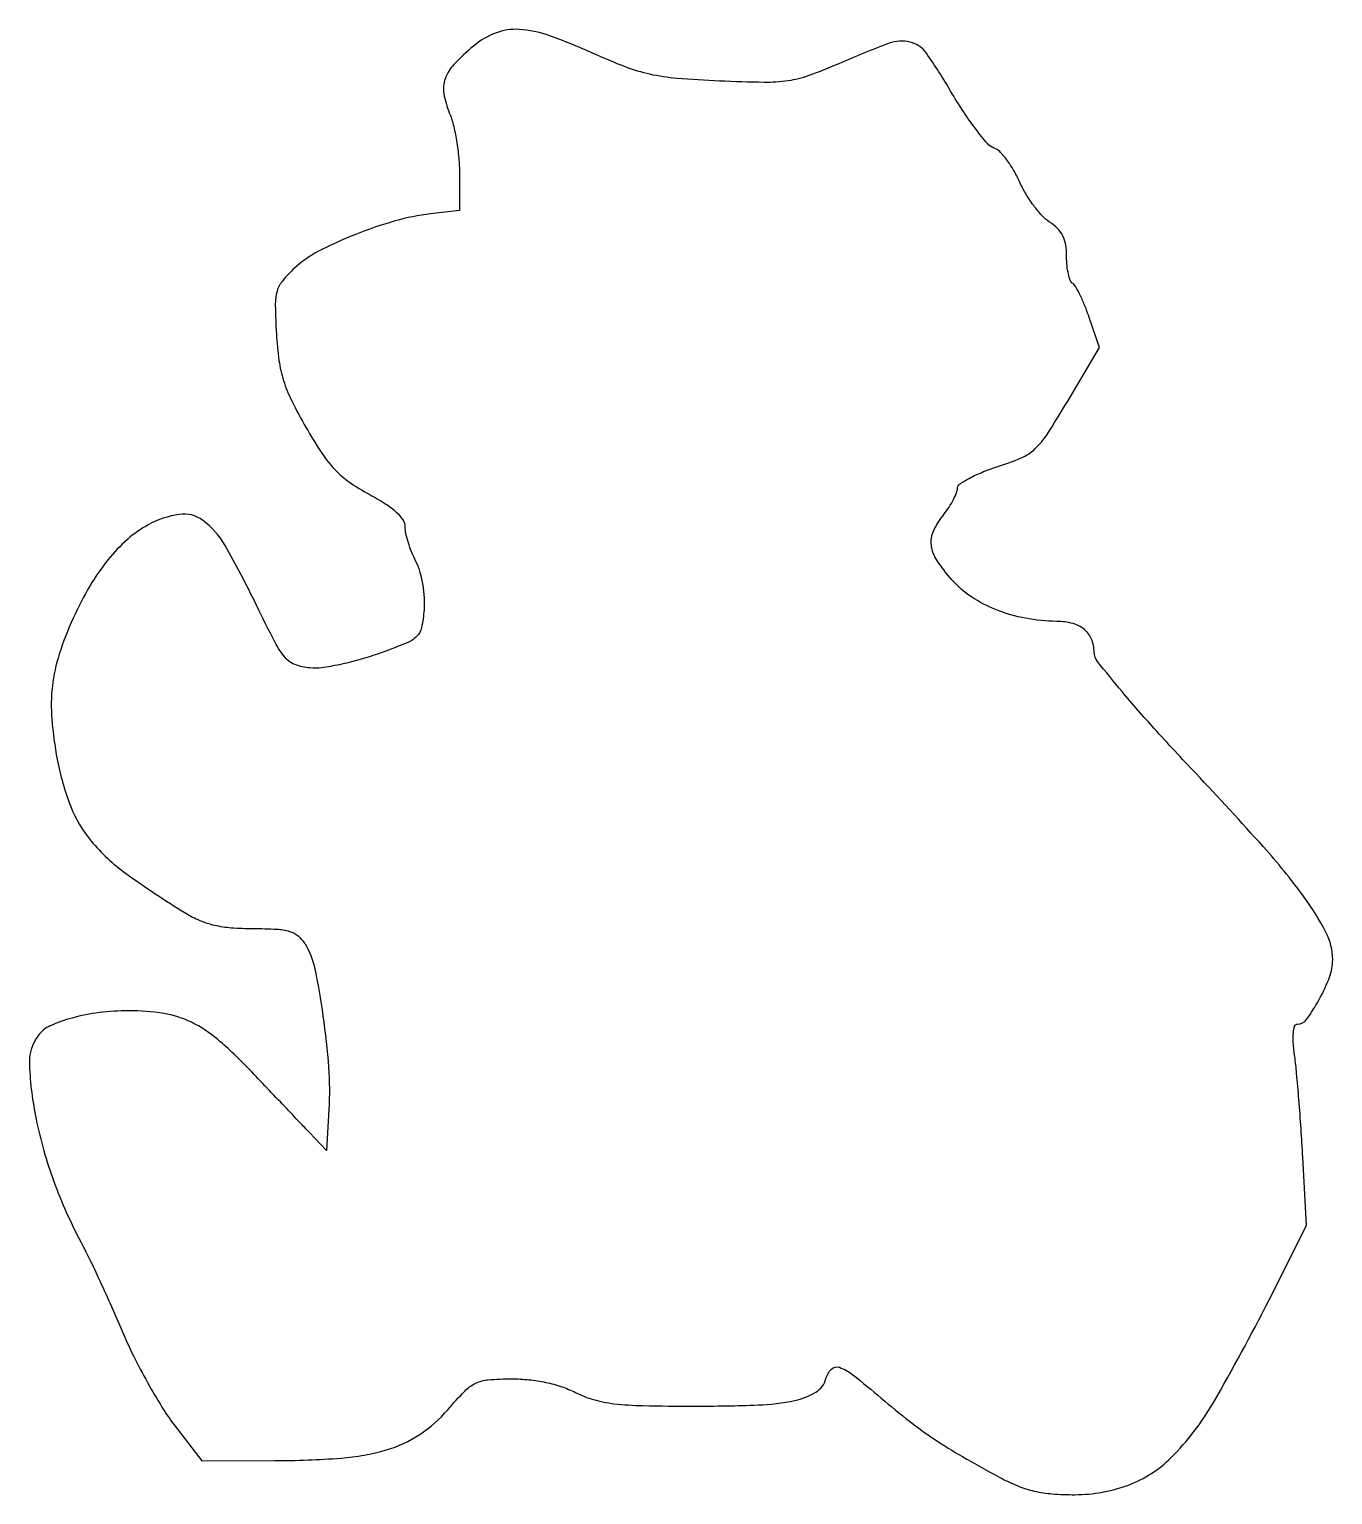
# Model space of a CAD drawing. Extents: x 0 to 191, y 0 to 215.
import ezdxf

# ---------------------------------------------------------------- set-up
doc = ezdxf.new("R2010")
doc.units = 0

msp = doc.modelspace()

# ---------------------------------------------------------------- linework, layer by layer
msp.add_lwpolyline([(65.054183, 212.392139, 0.028179), (62.197243, 209.699239, 0.103084), (60.896779, 207.593107, 0.129825), (60.701806, 205.420832, 0.056833), (61.51323, 202.62258, -0.039764), (62.084441, 200.877256, -0.018097), (62.563261, 198.522643, -0.017788), (62.891297, 195.99102, -0.023326), (63, 193.662171), (63, 188.260105), (58.75, 187.778169, 0.041433), (53.571111, 186.751346, 0.025183), (47.660012, 184.733866, 0.02497), (42.252886, 182.259334, 0.068165), (38.825702, 179.837181, 0.032414), (37.04796, 177.946538, 0.10553), (36.259019, 176.429441, 0.071715), (36.003864, 174.41642, 0.009835), (36.159836, 170.177076, 0.020523), (36.538371, 166.306366, 0.042391), (37.210947, 163.343982, 0.038822), (38.414776, 160.378225, 0.014673), (40.531806, 156.433369, 0.015487), (42.843224, 152.687397, 0.043582), (44.755672, 150.278097, 0.051242), (46.870143, 148.45933, 0.028823), (49.759478, 146.686531, -0.018049), (52.131969, 145.300274, -0.044185), (53.736252, 144.072559, -0.063955), (54.687186, 142.947101, -0.144444), (55, 141.886871, 0.054679), (55.106408, 140.91675, 0.02085), (55.456708, 139.600948, 0.020353), (55.959582, 138.190944, 0.023496), (56.554751, 136.894123, -0.048057), (57.146126, 135.418696, -0.028065), (57.579091, 133.561656, -0.027369), (57.813825, 131.585272, -0.034215), (57.804751, 129.738439, -0.032429), (57.441628, 127.126781, -0.15288), (56.716412, 125.819242, -0.095707), (55.203258, 124.849033, -0.00874), (51, 123.258076, -0.018368), (48.257598, 122.386771, -0.017106), (45.393098, 121.695824, -0.017378), (42.806562, 121.257876, -0.053957), (41.040335, 121.21342, -0.071961), (38.913064, 121.703256, -0.12566), (37.4496, 122.748043, -0.056358), (35.990941, 124.935158, -0.005785), (33.205917, 130.5, 0.016338), (28.632825, 139.175221, 0.104464), (25.351652, 142.871526, 0.198851), (21.90266, 143.73045, 0.087997), (17.370332, 142.208084, 0.056886), (14.32229, 140.063015, 0.041878), (11.47461, 137.068074, 0.036689), (8.826736, 133.223696, 0.025122), (6.380527, 128.520004, 0.02984), (4.332819, 123.235399, 0.049343), (3.329557, 118.560601, 0.048093), (3.248372, 113.695928, 0.026774), (4.03501, 107.814455, 0.046346), (6.010046, 100.923246, 0.081195), (9.021729, 95.827402, 0.062656), (14.057429, 91.137742, 0.01839), (22.866205, 85.26645, 0.038341), (24.938979, 84.201828, 0.043404), (27.066942, 83.517626, 0.037035), (29.547534, 83.141956, 0.018408), (32.726947, 83.01645, -0.011545), (36.209272, 82.926825, -0.059992), (38.101248, 82.604659, -0.104344), (39.339892, 81.933703, -0.076826), (40.36366, 80.75, -0.089414), (41.752648, 77.286184, -0.015078), (42.985198, 70.226982, -0.017525), (43.802704, 62.662838, -0.032646), (43.847954, 56.5), (43.5, 50.5), (41, 53.123664, 0.000024), (39.640116, 54.550675, 0.000006), (37.389924, 56.911656, 0.000006), (34.808285, 59.620273, 0.000006), (32.221018, 62.334662, 0.025228), (27.587572, 66.728968, 0.06384), (23.71355, 69.272442, 0.072997), (19.64802, 70.564537, 0.041663), (14.5, 70.970566, 0.030112), (10.210108, 70.6923, 0.03534), (6.213304, 69.900276, 0.038341), (2.993623, 68.750753, 0.130701), (1.276776, 67.363836, 0.17157), (-0.04676, 62.953402, 0.038589), (0.948938, 55.056762, 0.037123), (3.538713, 45.940212, 0.034851), (7.49168, 37.104309, -0.010638), (8.680337, 34.758863, -0.003779), (10.282601, 31.357512, -0.003748), (11.985909, 27.595785, -0.004408), (13.541146, 24.006371, 0.01539), (15.212624, 20.369744, 0.011484), (17.268913, 16.463686, 0.011635), (19.378896, 12.869176, 0.025766), (21.187959, 10.256371), (25.243219, 5), (35.87161, 5.011869, 0.018058), (45.65489, 5.376258, 0.053028), (52.278973, 6.576834, 0.074222), (57.167164, 8.838969, 0.070601), (61.276582, 12.461924, -0.015671), (63.772698, 15.203334, -0.087376), (65.377206, 16.364745, -0.093846), (67.230627, 16.867921, -0.01949), (70.617644, 17, -0.025351), (73.190873, 16.869448, -0.027167), (75.678079, 16.479024, -0.028551), (77.980723, 15.848909, -0.036904), (80, 15, 0.048462), (82.665528, 13.951097, 0.040917), (85.63936, 13.359841, 0.0237), (89.896691, 13.073825, 0.004923), (97.395062, 13, 0.009062), (106.774792, 13.170004, 0.042156), (112.143958, 13.820178, 0.085151), (115.240393, 15.037806, 0.195034), (116.7134, 17.01204, -0.133323), (117.522236, 18.421885, -0.288187), (118.692871, 18.688192, -0.083985), (120.659577, 17.600814, -0.008358), (124.828955, 14.164206, 0.011037), (128.96957, 10.788395, 0.018132), (132.633677, 8.141102, 0.016523), (136.712708, 5.604388, 0.007454), (142.216756, 2.537126, 0.026977), (144.842537, 1.302361, 0.040111), (147.264058, 0.538831, 0.037316), (149.902907, 0.138209, 0.019675), (153.216756, 0.01645, 0.088411), (161.068619, 1.436987, 0.108282), (167.328524, 5.458821, 0.064611), (173.467542, 13.451658, 0.014698), (181.620219, 28.49909), (187.167728, 39.498179), (186.621296, 49.49909, 0.003315), (186.365266, 53.676368, 0.003072), (186.047929, 57.957545, 0.003064), (185.718762, 61.76407, 0.010289), (185.436738, 64.25, -0.015627), (185.231064, 66.253642, -0.037789), (185.237758, 67.741331, -0.055588), (185.425421, 68.711348, -0.328238), (185.817747, 69, 0.241488), (187.185295, 69.701396, 0.030244), (189.018618, 72.609275, 0.0349), (190.532934, 75.891393, 0.090876), (191, 78.439964, 0.120701), (190.013223, 82.468104, 0.038258), (186.719562, 87.757267, 0.024254), (180.861094, 94.973322, 0.006623), (170.926991, 105.772892, -0.005073), (164.831593, 112.358214, -0.009835), (160.119411, 117.763841, -0.00622), (156.539259, 122.147366, -0.165265), (156.035429, 123.55, 0.092865), (155.644729, 125.453134, 0.124824), (154.603498, 126.863233, 0.109039), (152.89342, 127.730109, 0.05944), (150.55, 128.044133, -0.042612), (145.963588, 128.502651, -0.048164), (141.713617, 129.729668, -0.051614), (138.046194, 131.641114, -0.066777), (135.188649, 134.132015, -0.033548), (132.981974, 137.014265, -0.116293), (132.171562, 139.20175, -0.140363), (132.497628, 141.279647, -0.058055), (134, 143.727129, 0.022417), (134.765523, 144.795605, 0.024114), (135.4125, 145.903261, 0.024581), (135.8716, 146.900952, 0.095822), (136, 147.564793, -0.245965), (136.317167, 148.170528, -0.027404), (137.689063, 149.014085, -0.02832), (139.547067, 149.888508, -0.019175), (141.75, 150.679935, 0.024337), (145.314747, 152.002293, 0.086501), (147.350055, 153.325475, 0.062873), (149.137824, 155.464483, 0.008909), (152.15406, 160.35343), (156.808119, 168.206861), (155.310455, 172.602264, 0.013466), (154.670664, 174.326411, 0.017356), (153.986476, 175.871072, 0.015244), (153.340219, 177.105898, 0.126818), (152.906395, 177.557851, -0.167162), (152.555231, 177.98685, -0.032681), (152.266254, 178.957497, -0.031422), (152.066441, 180.186288, -0.024599), (152, 181.535964, 0.039407), (151.864637, 183.250796, 0.075714), (151.446631, 184.56166, 0.081232), (150.681654, 185.628826, 0.051725), (149.494255, 186.595721, -0.061905), (148.399271, 187.524947, -0.026159), (147.168162, 189.01312, -0.025394), (146.003546, 190.759821, -0.030213), (145.094347, 192.519619, 0.027904), (144.233155, 194.205523, 0.030611), (143.213129, 195.731399, 0.032127), (142.188692, 196.912, 0.115392), (141.350092, 197.440219, -0.132908), (140.3919, 198.090983, -0.014926), (138.721589, 200.156177, -0.017276), (136.858511, 202.789842, -0.013214), (135, 205.789374, 0.020928), (131.436518, 211.347295, 0.181668), (129.052474, 212.976201, 0.150838), (125.962634, 212.792331, 0.013167), (118.592614, 209.804207, -0.015785), (114.201883, 208.050721, -0.051062), (111.160475, 207.285929, -0.040136), (107.666153, 207.061677, -0.007085), (101.092614, 207.26098, -0.00941), (94.866941, 207.655582, -0.033655), (90.925084, 208.248926, -0.037837), (87.336748, 209.328824, -0.014284), (82.5, 211.354008, 0.020406), (76.099682, 213.942247, 0.071131), (71.743264, 214.831951, 0.106255), (68.304517, 214.304215, 0.084075)], format="xyb", close=True)

doc.saveas('drawing.dxf')
